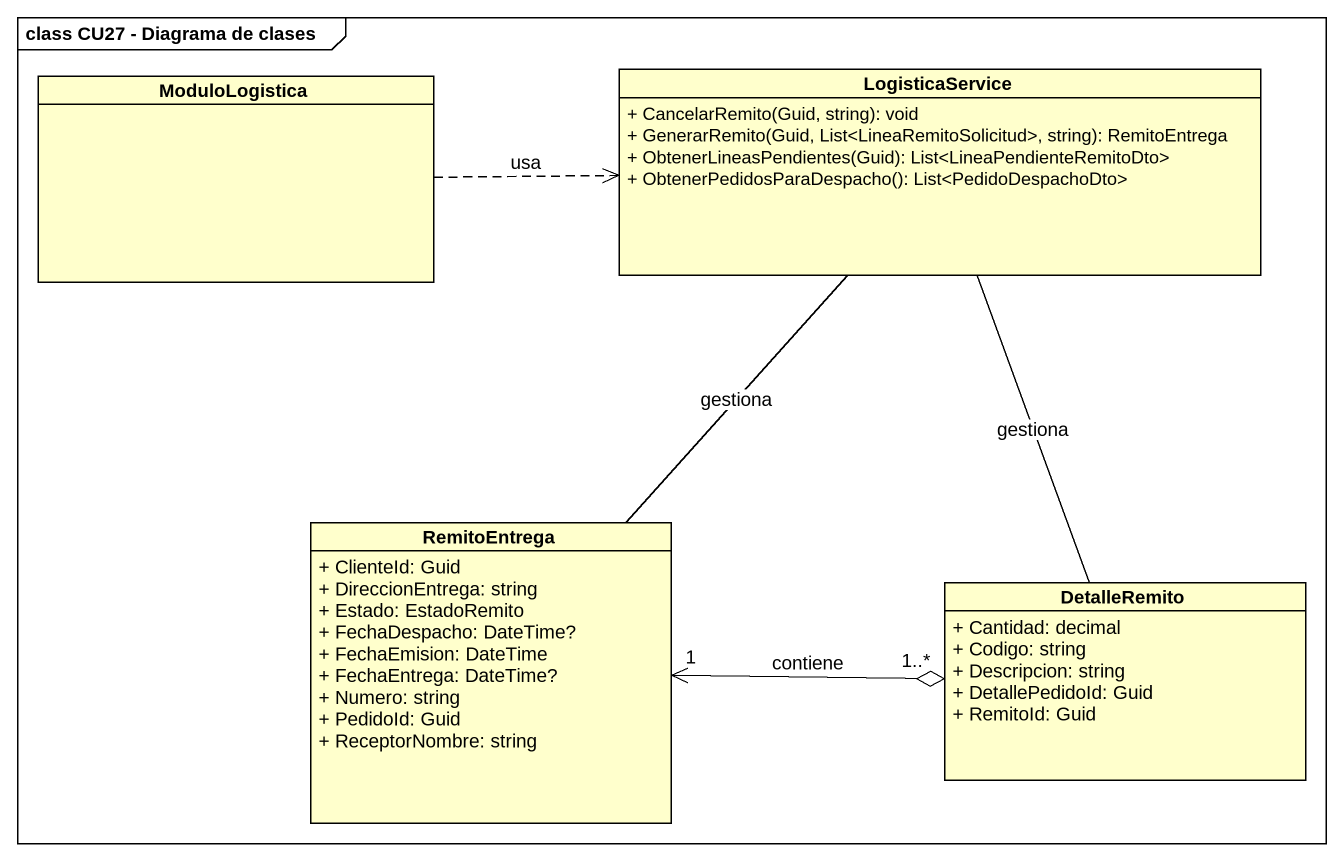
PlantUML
@startuml
mainframe class CU27 - Diagrama de clases
hide circle
hide empty members
skinparam classAttributeIconSize 0
class ModuloLogistica
class LogisticaService {
  + CancelarRemito(Guid, string): void
  + GenerarRemito(Guid, List<LineaRemitoSolicitud>, string): RemitoEntrega
  + ObtenerLineasPendientes(Guid): List<LineaPendienteRemitoDto>
  + ObtenerPedidosParaDespacho(): List<PedidoDespachoDto>
}
class RemitoEntrega {
  + ClienteId: Guid
  + DireccionEntrega: string
  + Estado: EstadoRemito
  + FechaDespacho: DateTime?
  + FechaEmision: DateTime
  + FechaEntrega: DateTime?
  + Numero: string
  + PedidoId: Guid
  + ReceptorNombre: string
}
class DetalleRemito {
  + Cantidad: decimal
  + Codigo: string
  + Descripcion: string
  + DetallePedidoId: Guid
  + RemitoId: Guid
}
ModuloLogistica .right.> LogisticaService : usa
LogisticaService -- RemitoEntrega : gestiona
LogisticaService -- DetalleRemito : gestiona
RemitoEntrega "1" <-right-o "1..*" DetalleRemito : contiene
@enduml
